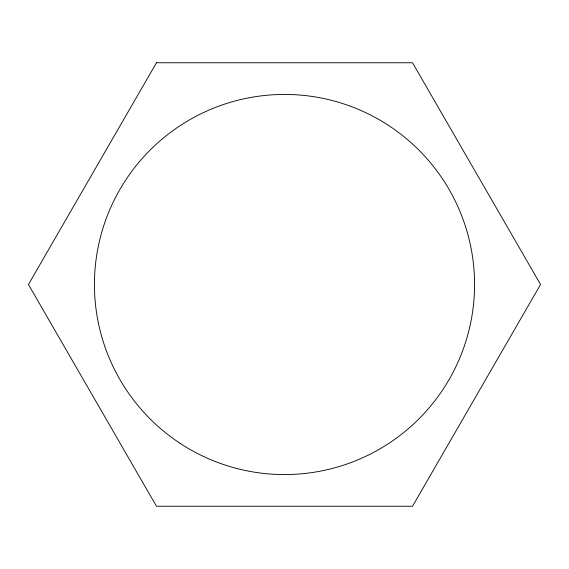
<?xml version="1.0" encoding="UTF-8"?>
<svg xmlns="http://www.w3.org/2000/svg" width="569" height="569" viewBox="0 0 569 569"><rect width="100%" height="100%" fill="white"/><g stroke="black" fill="none" stroke-linecap="round" stroke-linejoin="round"><path stroke-width="0.85" d="M156.475 62.754L28.45 284.5L156.475 506.246L412.525 506.246L540.55 284.5L412.525 62.754L156.475 62.754M180.167 443.372A190.067 190.067 0 0 0 474.254 295.418A190.067 190.067 0 0 0 199.079 114.71A190.067 190.067 0 0 0 180.167 443.372"/></g></svg>
